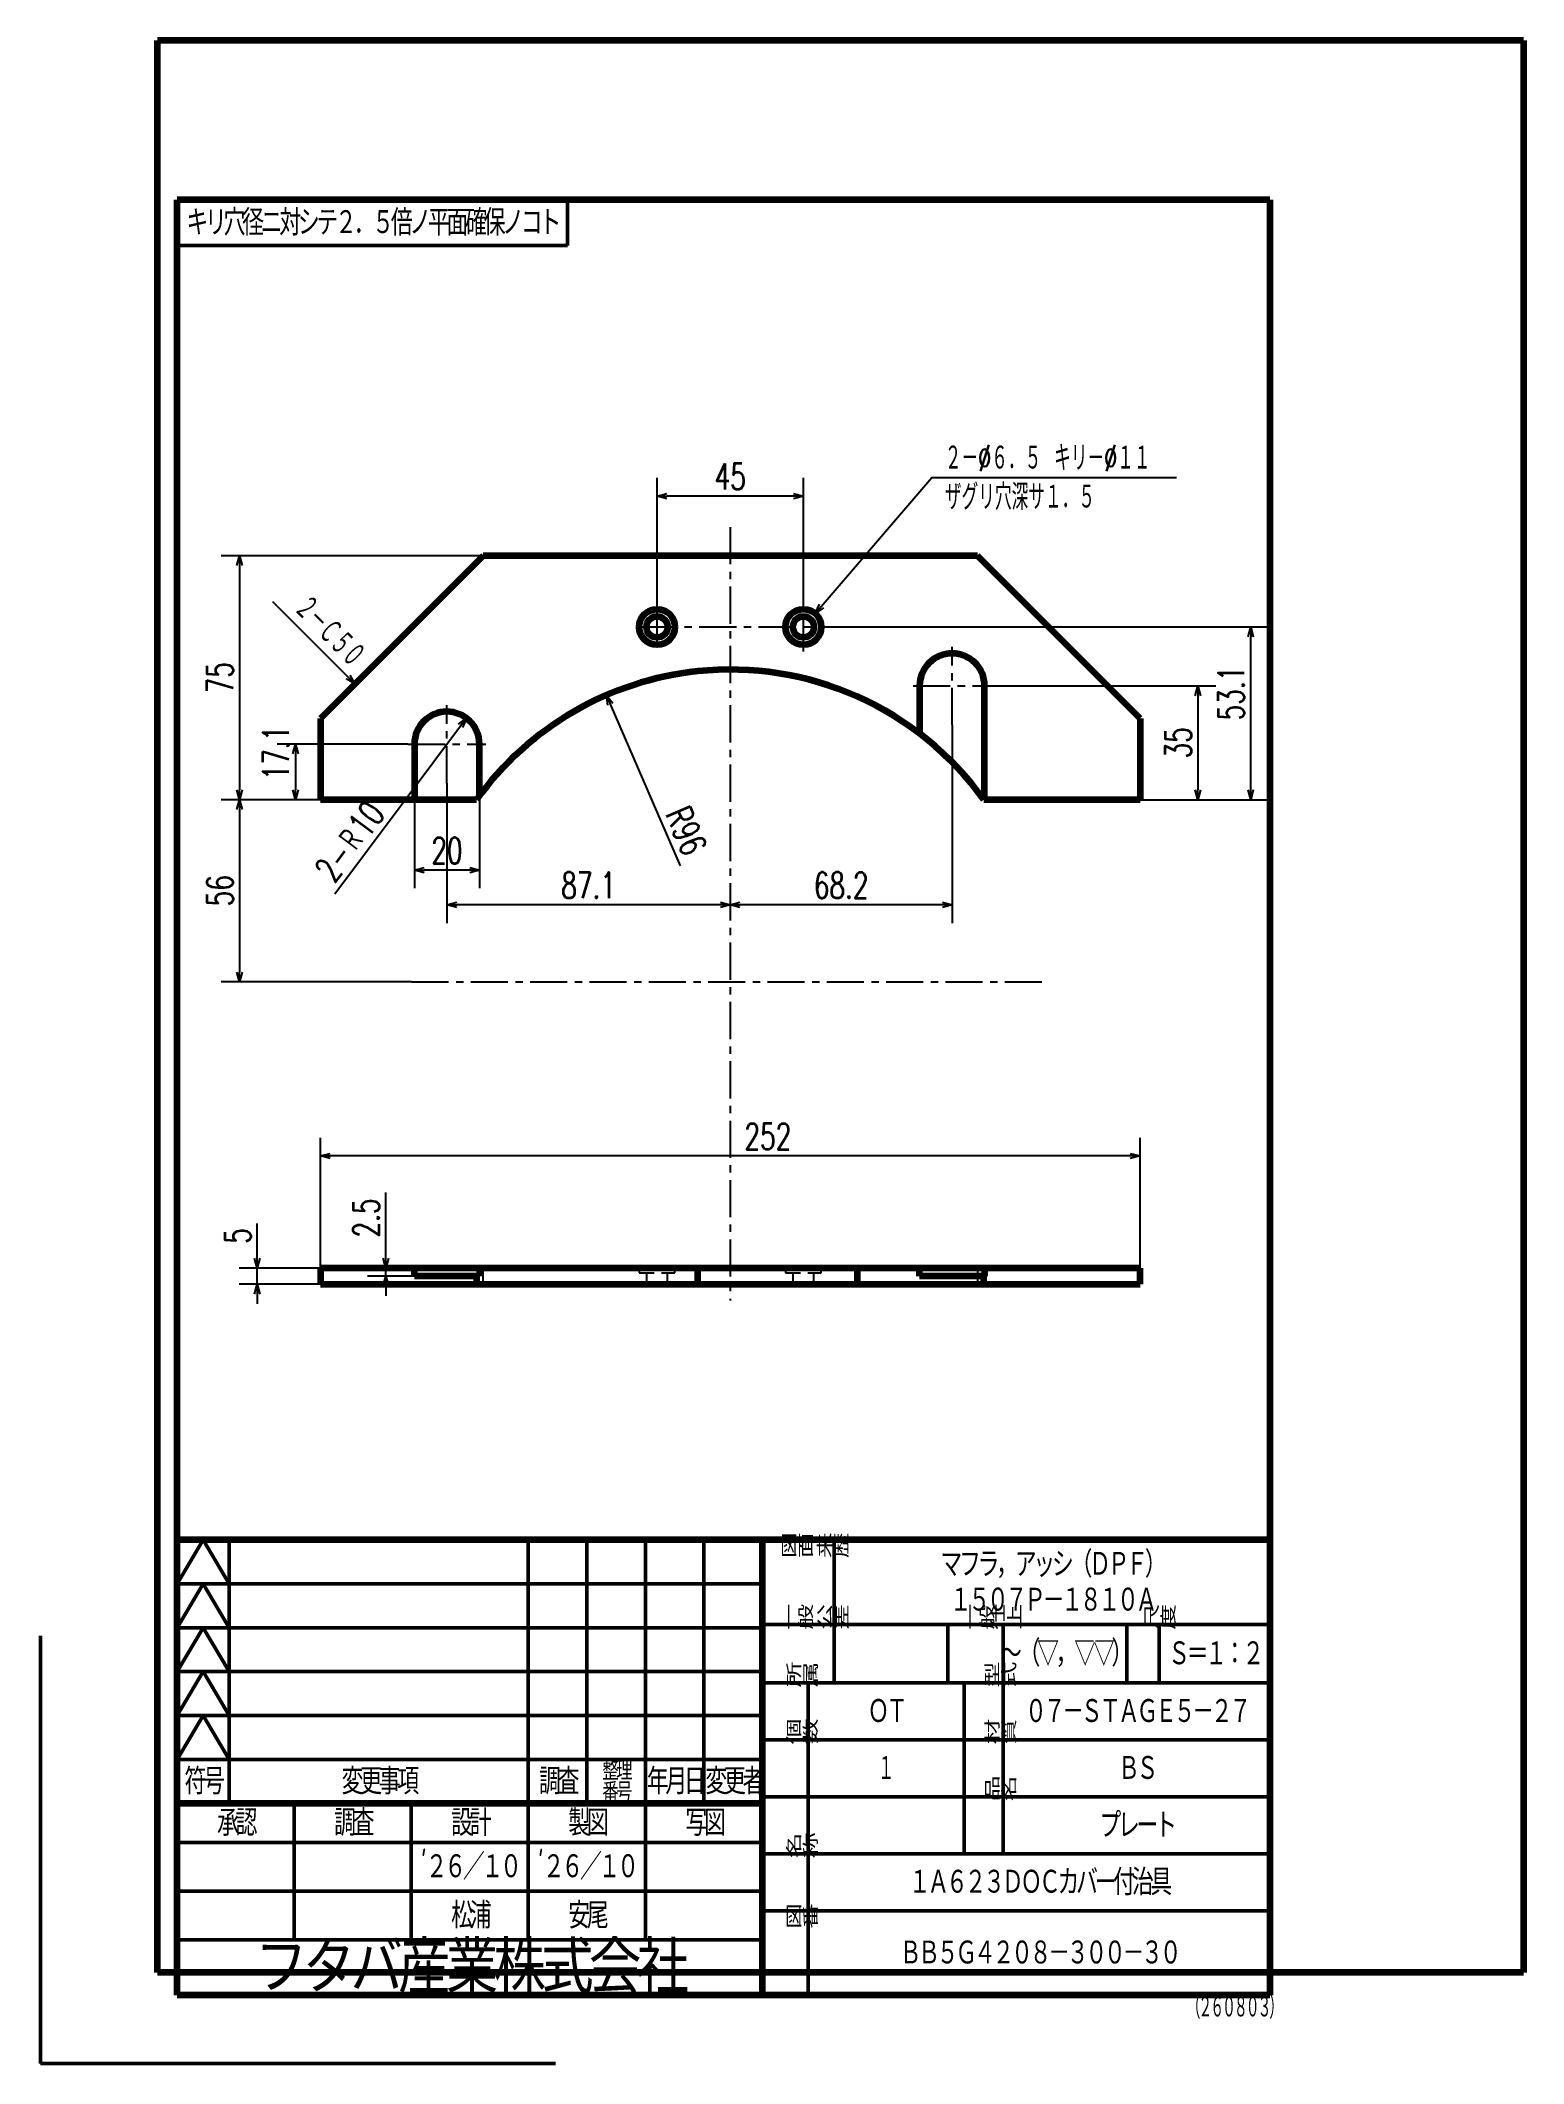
# Model space of a CAD drawing. Header units: millimetres. Extents: x 165 to 621, y -723 to -101.
import ezdxf

# ---------------------------------------------------------------- set-up
doc = ezdxf.new("R2010")
doc.units = ezdxf.units.MM
doc.header["$LTSCALE"] = 0.35916
doc.linetypes.add('CENTER', pattern=[50.8, 31.75, -6.35, 6.35, -6.35])
doc.linetypes.add('DASHED', pattern=[19.05, 12.7, -6.35])
doc.layers.add('NoLayerName_001', color=7, linetype='Continuous')
doc.layers.add('NoLayerName_003', color=7, linetype='Continuous')
doc.layers.add('SX_DraftLine', color=7, linetype='Continuous', plot=False)
doc.styles.add('@Standard', font='txt', dxfattribs={"bigfont": '@extfont2'})
doc.styles.get("Standard").update_dxf_attribs({"font": 'txt', "bigfont": 'extfont2'})
doc.dimstyles.get("Standard").update_dxf_attribs({"dimtxt": 2.5, "dimasz": 2.5, "dimexe": 1.25, "dimexo": 0.625, "dimtad": 1, "dimzin": 0, "dimdsep": 46, "dimtxsty": 'Standard', "dimcen": 2.5, "dimadec": 0, "dimazin": 0, "dimtfac": 0.75, "dimtmove": 0, "dimatfit": 3, "dimfxl": 1, "dimarcsym": 0})

# ---------------------------------------------------------------- blocks, each defined once
blk = doc.blocks.new('_OPEN30')
at = {"color": 0, "linetype": 'ByBlock', "lineweight": -2}
for p, q in [((-1, 0.267949), (0, 0)), ((0, 0), (-1, -0.267949)), ((0, 0), (-1, 0))]:
    blk.add_line(p, q, dxfattribs=at)
blk = doc.blocks.new('*D4')
at = {"layer": 'Defpoints', "color": 0}
for p in [(354.14, -241), (354.14, -275.98), (399.14, -273.73)]:
    blk.add_point(p, dxfattribs=at)
at = {"layer": 'NoLayerName_001', "color": 0, "linetype": 'Continuous', "lineweight": 25}
for p, q in [((354.14, -275.98), (354.14, -235.4)), ((399.14, -273.73), (399.14, -235.4)), ((396.14, -241), (357.14, -241))]:
    blk.add_line(p, q, dxfattribs=at)
at = {"layer": 'NoLayerName_001', "color": 0, "lineweight": 25, "xscale": 3, "yscale": 3, "zscale": 3, "rotation": 180}
blk.add_blockref('_OPEN30', (354.14, -241), dxfattribs=at)
at = {"layer": 'NoLayerName_001', "color": 0, "lineweight": 25, "xscale": 3, "yscale": 3, "zscale": 3}
blk.add_blockref('_OPEN30', (399.14, -241), dxfattribs=at)
at = {"layer": 'NoLayerName_001', "color": 0, "lineweight": 50, "insert": (376.64, -235), "char_height": 8, "attachment_point": 5}
blk.add_mtext('\\W0.700000;45', dxfattribs=at)
blk = doc.blocks.new('*D6')
at = {"layer": 'Defpoints', "color": 0}
for p in [(338.58, -302.19), (376.64, -390.33)]:
    blk.add_point(p, dxfattribs=at)
at = {"layer": 'NoLayerName_001', "color": 0, "linetype": 'Continuous', "lineweight": 25}
blk.add_line((339.77, -304.95), (361.25, -354.71), dxfattribs=at)
at = {"layer": 'NoLayerName_001', "color": 0, "lineweight": 25, "xscale": 3, "yscale": 3, "zscale": 3, "rotation": 113.356418527828}
blk.add_blockref('_OPEN30', (338.58, -302.19), dxfattribs=at)
at = {"layer": 'NoLayerName_001', "color": 0, "lineweight": 50, "insert": (363.12, -343.88), "char_height": 8, "attachment_point": 5, "rotation": 293.35642}
blk.add_mtext('\\W0.700000;R96', dxfattribs=at)
blk = doc.blocks.new('_NONE')
blk = doc.blocks.new('*D7')
at = {"layer": 'Defpoints', "color": 0}
for p in [(456.86, -299.37), (502.64, -334.33), (520.39, -334.33)]:
    blk.add_point(p, dxfattribs=at)
at = {"layer": 'NoLayerName_001', "color": 0, "linetype": 'Continuous', "lineweight": 25}
for p, q in [((456.86, -299.37), (525.99, -299.37)), ((520.39, -302.37), (520.39, -331.33)), ((502.64, -334.33), (525.99, -334.33))]:
    blk.add_line(p, q, dxfattribs=at)
at = {"layer": 'NoLayerName_001', "color": 0, "lineweight": 25, "xscale": 3, "yscale": 3, "zscale": 3}
for p, rotation in [((520.39, -299.37), 90), ((520.39, -334.33), 270)]:
    blk.add_blockref('_OPEN30', p, dxfattribs=dict(at, rotation=rotation))
at = {"layer": 'NoLayerName_001', "color": 0, "lineweight": 50, "insert": (514.39, -316.85), "char_height": 8, "attachment_point": 5, "rotation": 90}
blk.add_mtext('\\W0.700000;35', dxfattribs=at)
blk = doc.blocks.new('*D8')
at = {"layer": 'Defpoints', "color": 0}
for p in [(406.64, -281.23), (536.67, -281.23), (502.64, -334.33)]:
    blk.add_point(p, dxfattribs=at)
at = {"layer": 'NoLayerName_001', "color": 0, "linetype": 'Continuous', "lineweight": 25}
for p, q in [((406.64, -281.23), (542.27, -281.23)), ((536.67, -331.33), (536.67, -284.23)), ((502.64, -334.33), (542.27, -334.33))]:
    blk.add_line(p, q, dxfattribs=at)
at = {"layer": 'NoLayerName_001', "color": 0, "lineweight": 25, "xscale": 3, "yscale": 3, "zscale": 3}
for p, rotation in [((536.67, -281.23), 90), ((536.67, -334.33), 270)]:
    blk.add_blockref('_OPEN30', p, dxfattribs=dict(at, rotation=rotation))
at = {"layer": 'NoLayerName_001', "color": 0, "lineweight": 50, "insert": (530.67, -301.54), "char_height": 8, "attachment_point": 5, "rotation": 90}
blk.add_mtext('\\W0.700000;53.1', dxfattribs=at)
blk = doc.blocks.new('*D9')
at = {"layer": 'Defpoints', "color": 0}
for p in [(277.54, -317.24), (242.97, -334.33), (250.64, -334.33)]:
    blk.add_point(p, dxfattribs=at)
at = {"layer": 'NoLayerName_001', "color": 0, "linetype": 'Continuous', "lineweight": 25}
for p, q in [((277.54, -317.24), (237.37, -317.24)), ((242.97, -320.24), (242.97, -331.33)), ((250.64, -334.33), (237.37, -334.33))]:
    blk.add_line(p, q, dxfattribs=at)
at = {"layer": 'NoLayerName_001', "color": 0, "lineweight": 25, "xscale": 3, "yscale": 3, "zscale": 3}
for p, rotation in [((242.97, -317.24), 90), ((242.97, -334.33), 270)]:
    blk.add_blockref('_OPEN30', p, dxfattribs=dict(at, rotation=rotation))
at = {"layer": 'NoLayerName_001', "color": 0, "lineweight": 50, "insert": (236.97, -319.95), "char_height": 8, "attachment_point": 5, "rotation": 90}
blk.add_mtext('\\W0.700000;17.1', dxfattribs=at)
blk = doc.blocks.new('*D10')
at = {"layer": 'Defpoints', "color": 0}
for p in [(300.64, -259.33), (225.76, -334.33), (250.64, -334.33)]:
    blk.add_point(p, dxfattribs=at)
at = {"layer": 'NoLayerName_001', "color": 0, "linetype": 'Continuous', "lineweight": 25}
for p, q in [((300.64, -259.33), (220.16, -259.33)), ((225.76, -262.33), (225.76, -331.33)), ((250.64, -334.33), (220.16, -334.33))]:
    blk.add_line(p, q, dxfattribs=at)
at = {"layer": 'NoLayerName_001', "color": 0, "lineweight": 25, "xscale": 3, "yscale": 3, "zscale": 3}
for p, rotation in [((225.76, -259.33), 90), ((225.76, -334.33), 270)]:
    blk.add_blockref('_OPEN30', p, dxfattribs=dict(at, rotation=rotation))
at = {"layer": 'NoLayerName_001', "color": 0, "lineweight": 50, "insert": (219.76, -296.83), "char_height": 8, "attachment_point": 5, "rotation": 90}
blk.add_mtext('\\W0.700000;75', dxfattribs=at)
blk = doc.blocks.new('*D11')
at = {"layer": 'Defpoints', "color": 0}
for p in [(250.64, -334.33), (225.76, -390.33), (278.64, -390.33)]:
    blk.add_point(p, dxfattribs=at)
at = {"layer": 'NoLayerName_001', "color": 0, "linetype": 'Continuous', "lineweight": 25}
for p, q in [((250.64, -334.33), (220.16, -334.33)), ((225.76, -337.33), (225.76, -387.33)), ((278.64, -390.33), (220.16, -390.33))]:
    blk.add_line(p, q, dxfattribs=at)
at = {"layer": 'NoLayerName_001', "color": 0, "lineweight": 25, "xscale": 3, "yscale": 3, "zscale": 3}
for p, rotation in [((225.76, -334.33), 90), ((225.76, -390.33), 270)]:
    blk.add_blockref('_OPEN30', p, dxfattribs=dict(at, rotation=rotation))
at = {"layer": 'NoLayerName_001', "color": 0, "lineweight": 50, "insert": (219.76, -362.33), "char_height": 8, "attachment_point": 5, "rotation": 90}
blk.add_mtext('\\W0.700000;56', dxfattribs=at)
blk = doc.blocks.new('*D12')
at = {"layer": 'Defpoints', "color": 0}
for p in [(231.22, -478.33), (250.64, -478.33), (250.64, -483.33)]:
    blk.add_point(p, dxfattribs=at)
at = {"layer": 'NoLayerName_001', "color": 0, "linetype": 'Continuous', "lineweight": 25}
for p, q in [((231.22, -478.33), (231.22, -464.6)), ((231.22, -475.33), (231.22, -472.33)), ((250.64, -478.33), (225.62, -478.33)), ((231.22, -483.33), (231.22, -478.33)), ((250.64, -483.33), (225.62, -483.33)), ((231.22, -486.33), (231.22, -489.33))]:
    blk.add_line(p, q, dxfattribs=at)
at = {"layer": 'NoLayerName_001', "color": 0, "lineweight": 25, "xscale": 3, "yscale": 3, "zscale": 3}
for p, rotation in [((231.22, -478.33), 270), ((231.22, -483.33), 90)]:
    blk.add_blockref('_OPEN30', p, dxfattribs=dict(at, rotation=rotation))
at = {"layer": 'NoLayerName_001', "color": 0, "lineweight": 50, "insert": (225.22, -468.46), "char_height": 8, "attachment_point": 5, "rotation": 90}
blk.add_mtext('\\W0.700000;5', dxfattribs=at)
blk = doc.blocks.new('*D13')
at = {"layer": 'Defpoints', "color": 0}
for p in [(376.64, -250.57), (289.54, -329.24), (289.54, -366.66)]:
    blk.add_point(p, dxfattribs=at)
at = {"layer": 'NoLayerName_001', "color": 0, "linetype": 'Continuous', "lineweight": 25}
for p, q in [((289.54, -329.24), (289.54, -372.26)), ((373.64, -366.66), (292.54, -366.66))]:
    blk.add_line(p, q, dxfattribs=at)
at = {"layer": 'NoLayerName_001', "color": 0, "lineweight": 25, "xscale": 3, "yscale": 3, "zscale": 3, "rotation": 180}
blk.add_blockref('_OPEN30', (289.54, -366.66), dxfattribs=at)
at = {"layer": 'NoLayerName_001', "color": 0, "lineweight": 25, "xscale": 3, "yscale": 3, "zscale": 3}
blk.add_blockref('_OPEN30', (376.64, -366.66), dxfattribs=at)
at = {"layer": 'NoLayerName_001', "color": 0, "lineweight": 50, "insert": (333.09, -360.66), "char_height": 8, "attachment_point": 5}
blk.add_mtext('\\W0.700000;87.1', dxfattribs=at)
blk = doc.blocks.new('*D14')
at = {"layer": 'Defpoints', "color": 0}
for p in [(376.64, -250.57), (444.86, -311.37), (376.64, -366.66)]:
    blk.add_point(p, dxfattribs=at)
at = {"layer": 'NoLayerName_001', "color": 0, "linetype": 'Continuous', "lineweight": 25}
for p, q in [((444.86, -311.37), (444.86, -372.26)), ((441.86, -366.66), (379.64, -366.66))]:
    blk.add_line(p, q, dxfattribs=at)
at = {"layer": 'NoLayerName_001', "color": 0, "lineweight": 25, "xscale": 3, "yscale": 3, "zscale": 3, "rotation": 180}
blk.add_blockref('_OPEN30', (376.64, -366.66), dxfattribs=at)
at = {"layer": 'NoLayerName_001', "color": 0, "lineweight": 25, "xscale": 3, "yscale": 3, "zscale": 3}
blk.add_blockref('_OPEN30', (444.86, -366.66), dxfattribs=at)
at = {"layer": 'NoLayerName_001', "color": 0, "lineweight": 50, "insert": (410.75, -360.66), "char_height": 8, "attachment_point": 5}
blk.add_mtext('\\W0.700000;68.2', dxfattribs=at)
blk = doc.blocks.new('*D15')
at = {"layer": 'Defpoints', "color": 0}
for p in [(279.54, -334.33), (299.54, -333.13), (279.54, -355.98)]:
    blk.add_point(p, dxfattribs=at)
at = {"layer": 'NoLayerName_001', "color": 0, "linetype": 'Continuous', "lineweight": 25}
for p, q in [((279.54, -334.33), (279.54, -361.58)), ((299.54, -333.13), (299.54, -361.58)), ((296.54, -355.98), (282.54, -355.98))]:
    blk.add_line(p, q, dxfattribs=at)
at = {"layer": 'NoLayerName_001', "color": 0, "lineweight": 25, "xscale": 3, "yscale": 3, "zscale": 3, "rotation": 180}
blk.add_blockref('_OPEN30', (279.54, -355.98), dxfattribs=at)
at = {"layer": 'NoLayerName_001', "color": 0, "lineweight": 25, "xscale": 3, "yscale": 3, "zscale": 3}
blk.add_blockref('_OPEN30', (299.54, -355.98), dxfattribs=at)
at = {"layer": 'NoLayerName_001', "color": 0, "lineweight": 50, "insert": (289.54, -349.98), "char_height": 8, "attachment_point": 5}
blk.add_mtext('\\W0.700000;20', dxfattribs=at)
blk = doc.blocks.new('*D16')
at = {"layer": 'Defpoints', "color": 0}
for p in [(295.52, -309.23), (289.54, -317.24)]:
    blk.add_point(p, dxfattribs=at)
at = {"layer": 'NoLayerName_001', "color": 0, "linetype": 'Continuous', "lineweight": 25}
blk.add_line((295.52, -309.23), (255.06, -363.4), dxfattribs=at)
at = {"layer": 'NoLayerName_001', "color": 0, "lineweight": 25, "xscale": 3, "yscale": 3, "zscale": 3, "rotation": 53.24483844894325}
blk.add_blockref('_OPEN30', (295.52, -309.23), dxfattribs=at)
at = {"layer": 'NoLayerName_001', "color": 0, "lineweight": 50, "insert": (259.68, -347.19), "char_height": 8, "attachment_point": 5, "rotation": 53.24484}
blk.add_mtext('\\W0.700000;2-Ｒ10', dxfattribs=at)
blk = doc.blocks.new('*D17')
at = {"layer": 'Defpoints', "color": 0}
for p in [(250.64, -478.33), (270.73, -478.33), (279.54, -480.83)]:
    blk.add_point(p, dxfattribs=at)
at = {"layer": 'NoLayerName_001', "color": 0, "linetype": 'Continuous', "lineweight": 25}
for p, q in [((270.73, -478.33), (270.73, -455.06)), ((270.73, -475.33), (270.73, -472.33)), ((270.73, -480.83), (270.73, -478.33)), ((279.54, -480.83), (265.13, -480.83)), ((270.73, -483.83), (270.73, -486.83))]:
    blk.add_line(p, q, dxfattribs=at)
at = {"layer": 'NoLayerName_001', "color": 0, "lineweight": 25, "xscale": 3, "yscale": 3, "zscale": 3}
for p, rotation in [((270.73, -478.33), 270), ((270.73, -480.83), 90)]:
    blk.add_blockref('_OPEN30', p, dxfattribs=dict(at, rotation=rotation))
at = {"layer": 'NoLayerName_001', "color": 0, "lineweight": 50, "insert": (264.73, -462.93), "char_height": 8, "attachment_point": 5, "rotation": 90}
blk.add_mtext('\\W0.700000;2.5', dxfattribs=at)
blk = doc.blocks.new('DIM_0001')
at = {"layer": 'NoLayerName_001', "color": 7, "linetype": 'Continuous', "lineweight": 25}
for points in [[(0, 0), (35.9, 41.78), (111.1, 41.78)], [(2.56, 1.75), (0, 0), (1.35, 2.8)]]:
    blk.add_lwpolyline(points, dxfattribs=at)
at = {"layer": 'NoLayerName_001', "color": 7, "linetype": 'Continuous', "lineweight": 50, "width": 0.583333}
for s, p in [('２－%%c６．５', (39.9, 43.78)), ('キリ－%%c１１', (73.5, 43.78)), ('ザグリ穴深サ１．５', (39.9, 31.78))]:
    blk.add_text(s, height=8, dxfattribs=at).set_placement(p)
blk = doc.blocks.new('*D19')
at = {"layer": 'Defpoints', "color": 0}
for p in [(250.64, -443.87), (250.64, -478.33), (502.64, -483.33)]:
    blk.add_point(p, dxfattribs=at)
at = {"layer": 'NoLayerName_001', "color": 0, "linetype": 'Continuous', "lineweight": 25}
for p, q in [((250.64, -478.33), (250.64, -438.27)), ((502.64, -483.33), (502.64, -438.27)), ((499.64, -443.87), (253.64, -443.87))]:
    blk.add_line(p, q, dxfattribs=at)
at = {"layer": 'NoLayerName_001', "color": 0, "lineweight": 25, "xscale": 3, "yscale": 3, "zscale": 3, "rotation": 180}
blk.add_blockref('_OPEN30', (250.64, -443.87), dxfattribs=at)
at = {"layer": 'NoLayerName_001', "color": 0, "lineweight": 25, "xscale": 3, "yscale": 3, "zscale": 3}
blk.add_blockref('_OPEN30', (502.64, -443.87), dxfattribs=at)
at = {"layer": 'NoLayerName_001', "color": 0, "lineweight": 50, "insert": (388.21, -437.87), "char_height": 8, "attachment_point": 5}
blk.add_mtext('\\W0.700000;252', dxfattribs=at)
blk = doc.blocks.new('DIM_0002')
at = {"layer": 'NoLayerName_001', "color": 7, "linetype": 'Continuous', "lineweight": 25}
blk.add_line((25.22, 0), (0, 25.22), dxfattribs=at)
blk.add_lwpolyline([(23.67, 2.69), (25.22, 0), (22.53, 1.55)], dxfattribs=at)
at = {"layer": 'NoLayerName_001', "color": 7, "linetype": 'Continuous', "lineweight": 50, "width": 0.583333}
blk.add_text('２－Ｃ５０', height=8, rotation=314.99999, dxfattribs=at).set_placement((5.66, 22.39))
blk = doc.blocks.new('JZB_0001')
at = {"layer": 'NoLayerName_001', "color": 60, "linetype": 'Continuous', "lineweight": 100}
for p, q in [((0, 5), (0, 0)), ((252, 5), (0, 5)), ((28.9, 2.5), (28.9, 5)), ((48.9, 2.5), (28.9, 2.5)), ((48.03, 2.5), (48.03, 0)), ((48.9, 5), (48.9, 2.5)), ((116, 0), (116, 5)), ((165, 5), (165, 0)), ((184.22, 2.5), (184.22, 5)), ((204.22, 2.5), (184.22, 2.5)), ((203.97, 0), (203.97, 2.5)), ((204.22, 5), (204.22, 2.5)), ((252, 0), (252, 5)), ((0, 0), (252, 0))]:
    blk.add_line(p, q, dxfattribs=at)
at = {"layer": 'NoLayerName_001', "color": 60, "linetype": 'DASHED', "lineweight": 25}
for p, q in [((50, 0), (50, 5)), ((98, 5), (98, 3.5)), ((98, 3.5), (109, 3.5)), ((100.25, 3.5), (100.25, 0)), ((106.75, 0), (106.75, 3.5)), ((109, 3.5), (109, 5)), ((143, 5), (143, 3.5)), ((143, 3.5), (154, 3.5)), ((145.25, 3.5), (145.25, 0)), ((151.75, 0), (151.75, 3.5)), ((154, 3.5), (154, 5)), ((202, 5), (202, 0))]:
    blk.add_line(p, q, dxfattribs=at)
blk = doc.blocks.new('JZB_0002')
at = {"layer": 'NoLayerName_001', "color": 60, "linetype": 'Continuous', "lineweight": 100}
for p, q in [((50, 75), (0, 25)), ((202, 75), (50, 75)), ((252, 25), (202, 75)), ((165, 31.72), (165, 31.72)), ((184.22, 34.96), (184.22, 20.33)), ((204.22, 0), (204.22, 34.96)), ((0, 25), (0, 0)), ((252, 25), (252, 0)), ((28.9, 17.08), (28.9, 0)), ((48.9, 1.2), (48.9, 17.08)), ((48.03, 0), (0, 0)), ((252, 0), (203.97, 0))]:
    blk.add_line(p, q, dxfattribs=at)
for centre, radius in [((103.5, 53.1), 5.5), ((103.5, 53.1), 3.25), ((148.5, 53.1), 5.5), ((148.5, 53.1), 3.25)]:
    blk.add_circle(centre, radius, dxfattribs=at)
for centre, radius, start, end in [((194.22, 34.96), 10, 0, 180), ((126, -56), 96, 95.97916, 144.31467), ((126, -56), 96, 66.03052, 95.97886), ((126, -56), 96, 35.68533, 66.03084), ((38.9, 17.08), 10, 0, 180)]:
    blk.add_arc(centre, radius, start, end, dxfattribs=at)

msp = doc.modelspace()

# ---------------------------------------------------------------- linework, layer by layer
at = {"layer": 'NoLayerName_001', "color": 7, "linetype": 'Continuous', "lineweight": 50}
for p, q in [((326.56, -149.91), (326.56, -163.91)), ((326.56, -163.91), (206.56, -163.91))]:
    msp.add_line(p, q, dxfattribs=at)
at = {"layer": 'NoLayerName_001', "color": 8, "linetype": 'CENTER', "lineweight": 25}
for p, q in [((376.64, -250.57), (376.64, -488.33)), ((354.14, -286.48), (354.14, -275.98)), ((399.14, -288.73), (399.14, -273.73)), ((348.89, -281.23), (406.64, -281.23)), ((444.86, -311.37), (444.86, -287.37)), ((432.86, -299.37), (456.86, -299.37)), ((289.54, -329.24), (289.54, -305.24)), ((277.54, -317.24), (301.54, -317.24)), ((278.64, -390.33), (474.64, -390.33))]:
    msp.add_line(p, q, dxfattribs=at)
at = {"layer": 'NoLayerName_003', "color": 7, "linetype": 'Continuous', "lineweight": 100}
for p, q in [((206.56, -701.91), (206.56, -149.91)), ((542.56, -149.91), (206.56, -149.91)), ((542.56, -149.91), (542.56, -701.91)), ((542.56, -561.91), (206.56, -561.91)), ((386.56, -701.91), (386.56, -561.91)), ((386.56, -642.91), (206.56, -642.91)), ((542.56, -701.91), (206.56, -701.91))]:
    msp.add_line(p, q, dxfattribs=at)
at = {"layer": 'NoLayerName_003', "color": 7, "linetype": 'Continuous', "lineweight": 50}
for p, q in [((214.56, -561.91), (206.56, -575.41)), ((214.56, -561.91), (222.56, -575.41)), ((222.56, -642.91), (222.56, -561.91)), ((314.56, -684.91), (314.56, -561.91)), ((332.56, -642.91), (332.56, -561.91)), ((350.56, -642.91), (350.56, -561.91)), ((368.56, -642.91), (368.56, -561.91)), ((408.56, -605.91), (408.56, -561.91)), ((386.56, -575.41), (206.56, -575.41)), ((214.56, -575.41), (206.56, -588.91)), ((214.56, -575.41), (222.56, -588.91)), ((386.56, -588.91), (206.56, -588.91)), ((214.56, -588.91), (206.56, -602.41)), ((214.56, -588.91), (222.56, -602.41)), ((542.56, -587.91), (386.56, -587.91)), ((443.56, -605.91), (443.56, -587.91)), ((460.56, -658.41), (460.56, -587.91)), ((498.56, -587.91), (498.56, -605.91)), ((508.56, -587.91), (508.56, -605.91)), ((386.56, -602.41), (206.56, -602.41)), ((214.56, -602.41), (206.56, -615.91)), ((214.56, -602.41), (222.56, -615.91)), ((542.56, -605.91), (386.56, -605.91)), ((400.56, -701.91), (400.56, -605.91)), ((448.56, -658.41), (448.56, -605.91)), ((386.56, -615.91), (206.56, -615.91)), ((214.56, -615.91), (206.56, -629.41)), ((214.56, -615.91), (222.56, -629.41)), ((542.56, -623.41), (386.56, -623.41)), ((386.56, -629.41), (206.56, -629.41)), ((242.56, -684.91), (242.56, -642.91)), ((278.56, -684.91), (278.56, -642.91)), ((350.56, -684.91), (350.56, -642.91)), ((542.56, -640.91), (386.56, -640.91)), ((386.56, -654.91), (206.56, -654.91)), ((542.56, -658.41), (386.56, -658.41)), ((386.56, -669.91), (206.56, -669.91)), ((542.56, -675.91), (386.56, -675.91)), ((386.56, -684.91), (206.56, -684.91))]:
    msp.add_line(p, q, dxfattribs=at)
at = {"layer": 'SX_DraftLine', "color": 8, "linetype": 'Continuous', "lineweight": 100}
for p, q in [((200.56, -694.91), (200.56, -100.91)), ((620.56, -100.91), (200.56, -100.91)), ((620.56, -100.91), (620.56, -694.91)), ((620.56, -694.91), (200.56, -694.91))]:
    msp.add_line(p, q, dxfattribs=at)
at = {"layer": 'SX_DraftLine', "color": 8, "linetype": 'Continuous', "lineweight": 50}
for q in [(164.56, -591.44), (322.93, -722.91)]:
    msp.add_line((164.56, -722.91), q, dxfattribs=at)

# ---------------------------------------------------------------- block references
at = {"layer": 'NoLayerName_001', "color": 7, "linetype": 'Continuous', "lineweight": 25}
for name, p in [('DIM_0001', (402.72, -277.06)), ('DIM_0002', (236.02, -298.72))]:
    msp.add_blockref(name, p, dxfattribs=at)
at = {"layer": 'NoLayerName_001'}
for name, p in [('JZB_0002', (250.64, -334.33)), ('JZB_0001', (250.64, -483.33))]:
    msp.add_blockref(name, p, dxfattribs=at)

# ---------------------------------------------------------------- texts
at = {"layer": 'NoLayerName_001', "color": 7, "lineweight": 50, "attachment_point": 5}
for s, insert, char_height, width, line_spacing_factor in [('\\A1;\\W0.763763;\\T0.763763;キリ穴径ニ対シテ２．５倍ノ平面確保ノコト', (266.56, -156.91), 8, 155.8076, 0.6), ('\\A1;\\W0.763763;\\T0.763763;マフラ，アッシ（ＤＰＦ）\\P１５０７Ｐ－１８１０Ａ', (475.56, -574.91), 8, 93.4845, 0.825), ('\\A1;\\W0.763763;\\T0.763763;～（▽，▽▽）', (479.56, -596.91), 8, 54.5327, 0.6), ('\\A1;\\W0.763763;\\T0.763763;Ｓ＝１：２', (525.56, -596.91), 8, 38.9519, 0.6), ('\\A1;\\W0.763763;\\T0.763763;ＯＴ', (424.56, -614.66), 8, 15.5808, 0.6), ('\\A1;\\W0.763763;\\T0.763763;０７－ＳＴＡＧＥ５－２７', (501.56, -614.66), 8, 93.4845, 0.6), ('\\A1;\\W0.583333;１', (424.56, -632.16), 8, 5.95, 0.6), ('\\A1;\\W0.763763;\\T0.763763;ＢＳ', (501.56, -632.16), 8, 15.5808, 0.6), ('\\A1;\\W0.763763;\\T0.763763;プレート', (501.56, -649.66), 8, 31.1615, 0.6), ('\\A1;\\W0.763763;\\T0.763763;’２６／１０', (296.56, -662.41), 8, 46.7423, 0.6), ('\\A1;\\W0.763763;\\T0.763763;’２６／１０', (332.56, -662.41), 8, 46.7423, 0.6), ('\\A1;\\W0.763763;\\T0.763763;１Ａ６２３ＤＯＣカバー付治具', (471.56, -667.16), 8, 109.0653, 0.6), ('\\A1;\\W0.763763;\\T0.763763;松浦', (296.56, -677.41), 8, 15.5808, 0.6), ('\\A1;\\W0.763763;\\T0.763763;安尾', (332.56, -677.41), 8, 15.5808, 0.6), ('\\A1;\\W0.763763;\\T0.763763;ＢＢ５Ｇ４２０８－３００－３０', (471.56, -688.91), 8, 116.8557, 0.6), ('\\A1;\\W0.555556;\\T0.750000;（２６０８０３）', (531.49, -705.66), 7, 39.6667, 0.6)]:
    msp.add_mtext(s, dxfattribs=dict(at, insert=insert, char_height=char_height, width=width, line_spacing_factor=line_spacing_factor))
at = {"layer": 'NoLayerName_003', "color": 7, "lineweight": 25, "style": '@Standard', "width": 0.7}
for s, p in [('図面', (392.06, -567.24)), ('来歴', (403.06, -567.24)), ('一般', (392.06, -589.24)), ('公差', (403.06, -589.24)), ('一般', (447.81, -589.24)), ('仕上', (456.31, -589.24)), ('尺度', (503.56, -589.24)), ('所属', (393.56, -606.99)), ('型式', (454.56, -606.99)), ('個数', (393.56, -624.49)), ('材質', (454.56, -624.49)), ('品名', (454.56, -641.99)), ('名称', (393.56, -659.49)), ('図番', (393.56, -681.24))]:
    msp.add_text(s, height=6.667, dxfattribs=at).set_placement(p)
at = {"layer": 'NoLayerName_003', "color": 7, "lineweight": 25, "attachment_point": 5, "line_spacing_factor": 0.6}
for s, insert, char_height, width in [('\\A1;\\W0.763763;\\T0.763763;符号', (214.56, -636.16), 8, 15.5808), ('\\A1;\\W0.763763;\\T0.763763;変更事項', (268.56, -636.16), 8, 31.1615), ('\\A1;\\W0.763763;\\T0.763763;調査', (323.56, -636.16), 8, 15.5808), ('\\A1;\\W0.763763;\\T0.763763;整理', (341.56, -632.78), 6, 11.6856), ('\\A1;\\W0.763763;\\T0.763763;年月日', (359.56, -636.16), 8, 23.3711), ('\\A1;\\W0.763763;\\T0.763763;変更者', (377.56, -636.16), 8, 23.3711), ('\\A1;\\W0.763763;\\T0.763763;番号', (341.56, -639.53), 6, 11.6856), ('\\A1;\\W0.763763;\\T0.763763;承認', (224.56, -648.91), 8, 15.5808), ('\\A1;\\W0.763763;\\T0.763763;調査', (260.56, -648.91), 8, 15.5808), ('\\A1;\\W0.763763;\\T0.763763;設計', (296.56, -648.91), 8, 15.5808), ('\\A1;\\W0.763763;\\T0.763763;製図', (332.56, -648.91), 8, 15.5808), ('\\A1;\\W0.763763;\\T0.763763;写図', (368.56, -648.91), 8, 15.5808)]:
    msp.add_mtext(s, dxfattribs=dict(at, insert=insert, char_height=char_height, width=width))
at = {"layer": 'NoLayerName_003', "color": 7, "lineweight": 100, "insert": (296.56, -693.41), "char_height": 16, "width": 167.6031, "attachment_point": 5, "line_spacing_factor": 0.6}
msp.add_mtext('\\A1;\\W0.912871;\\T0.912871;フタバ産業株式会社', dxfattribs=at)

# ---------------------------------------------------------------- dimensions: what is measured, and where the dimension line sits
at = {"layer": 'NoLayerName_001', "color": 7, "linetype": 'Continuous', "lineweight": 50}
for base, p1, p2, angle, override, picture, middle in [((354.14, -241), (399.14, -273.73), (354.14, -275.98), 180, {"dimtxt": 8, "dimasz": 3, "dimexe": 5.6, "dimexo": 0, "dimgap": 2, "dimdec": 1, "dimzin": 8, "dimblk": 'OPEN30', "dimclrd": 0, "dimclre": 0, "dimclrt": 0, "dimtp": 0, "dimtm": 0, "dimlwd": 25, "dimlwe": 25}, '*D4', (376.64, -241)), ((289.54, -366.66), (376.64, -250.57), (289.54, -329.24), 180, {"dimtxt": 8, "dimasz": 3, "dimexe": 5.6, "dimexo": 0, "dimgap": 2, "dimdec": 1, "dimzin": 8, "dimblk": 'OPEN30', "dimse1": 1, "dimclrd": 0, "dimclre": 0, "dimclrt": 0, "dimtp": 0, "dimtm": 0, "dimlwd": 25, "dimlwe": 25}, '*D13', (333.09, -366.66)), ((376.64, -366.66), (444.86, -311.37), (376.64, -250.57), 180, {"dimtxt": 8, "dimasz": 3, "dimexe": 5.6, "dimexo": 0, "dimgap": 2, "dimdec": 1, "dimzin": 8, "dimblk": 'OPEN30', "dimse2": 1, "dimclrd": 0, "dimclre": 0, "dimclrt": 0, "dimtp": 0, "dimtm": 0, "dimlwd": 25, "dimlwe": 25}, '*D14', (410.75, -366.66)), ((225.76, -334.33), (300.64, -259.33), (250.64, -334.33), 270, {"dimtxt": 8, "dimasz": 3, "dimexe": 5.6, "dimexo": 0, "dimgap": 2, "dimdec": 1, "dimzin": 8, "dimblk": 'OPEN30', "dimclrd": 0, "dimclre": 0, "dimclrt": 0, "dimtp": 0, "dimtm": 0, "dimlwd": 25, "dimlwe": 25}, '*D10', (225.76, -296.83)), ((536.67, -281.23), (502.64, -334.33), (406.64, -281.23), 90, {"dimtxt": 8, "dimasz": 3, "dimexe": 5.6, "dimexo": 0, "dimgap": 2, "dimdec": 1, "dimzin": 8, "dimblk": 'OPEN30', "dimclrd": 0, "dimclre": 0, "dimclrt": 0, "dimtp": 0, "dimtm": 0, "dimlwd": 25, "dimlwe": 25}, '*D8', (536.67, -301.54)), ((520.39, -334.33), (456.86, -299.37), (502.64, -334.33), 270, {"dimtxt": 8, "dimasz": 3, "dimexe": 5.6, "dimexo": 0, "dimgap": 2, "dimdec": 1, "dimzin": 8, "dimblk": 'OPEN30', "dimclrd": 0, "dimclre": 0, "dimclrt": 0, "dimtp": 0, "dimtm": 0, "dimlwd": 25, "dimlwe": 25}, '*D7', (520.39, -316.85)), ((242.97, -334.33), (277.54, -317.24), (250.64, -334.33), 270, {"dimtxt": 8, "dimasz": 3, "dimexe": 5.6, "dimexo": 0, "dimgap": 2, "dimdec": 1, "dimzin": 8, "dimblk": 'OPEN30', "dimclrd": 0, "dimclre": 0, "dimclrt": 0, "dimtp": 0, "dimtm": 0, "dimlwd": 25, "dimlwe": 25}, '*D9', (242.97, -319.95)), ((225.76, -390.33), (250.64, -334.33), (278.64, -390.33), 270, {"dimtxt": 8, "dimasz": 3, "dimexe": 5.6, "dimexo": 0, "dimgap": 2, "dimdec": 1, "dimzin": 8, "dimblk": 'OPEN30', "dimclrd": 0, "dimclre": 0, "dimclrt": 0, "dimtp": 0, "dimtm": 0, "dimlwd": 25, "dimlwe": 25}, '*D11', (225.76, -362.33)), ((279.54, -355.98), (299.54, -333.13), (279.54, -334.33), 180, {"dimtxt": 8, "dimasz": 3, "dimexe": 5.6, "dimexo": 0, "dimgap": 2, "dimdec": 1, "dimzin": 8, "dimblk": 'OPEN30', "dimclrd": 0, "dimclre": 0, "dimclrt": 0, "dimtp": 0, "dimtm": 0, "dimlwd": 25, "dimlwe": 25}, '*D15', (289.54, -355.98)), ((250.64, -443.87), (502.64, -483.33), (250.64, -478.33), 180, {"dimtxt": 8, "dimasz": 3, "dimexe": 5.6, "dimexo": 0, "dimgap": 2, "dimdec": 1, "dimzin": 8, "dimblk": 'OPEN30', "dimclrd": 0, "dimclre": 0, "dimclrt": 0, "dimtp": 0, "dimtm": 0, "dimlwd": 25, "dimlwe": 25}, '*D19', (388.21, -443.87)), ((270.73, -478.33), (279.54, -480.83), (250.64, -478.33), 90, {"dimtxt": 8, "dimasz": 3, "dimexe": 5.6, "dimexo": 0, "dimgap": 2, "dimdec": 1, "dimzin": 8, "dimblk": 'OPEN30', "dimse2": 1, "dimclrd": 0, "dimclre": 0, "dimclrt": 0, "dimtp": 0, "dimtm": 0, "dimlwd": 25, "dimlwe": 25}, '*D17', (270.73, -462.93)), ((231.22, -478.33), (250.64, -483.33), (250.64, -478.33), 90, {"dimtxt": 8, "dimasz": 3, "dimexe": 5.6, "dimexo": 0, "dimgap": 2, "dimdec": 1, "dimzin": 8, "dimblk": 'OPEN30', "dimclrd": 0, "dimclre": 0, "dimclrt": 0, "dimtp": 0, "dimtm": 0, "dimlwd": 25, "dimlwe": 25}, '*D12', (231.22, -468.46))]:
    dim = msp.add_linear_dim(base=base, p1=p1, p2=p2, angle=angle, text='\\W0.700000;<>', dimstyle='Standard', override=override, dxfattribs=at)
    dim.commit()
    dim.dimension.update_dxf_attribs({"geometry": picture, "text_midpoint": middle, "dimtype": 160})
for center, mpoint, override, picture, middle in [((376.64, -390.33), (338.58, -302.19), {"dimtxt": 8, "dimasz": 3, "dimexe": 5.6, "dimexo": 0, "dimgap": 2, "dimdec": 1, "dimzin": 8, "dimblk1": 'NONE', "dimblk2": 'OPEN30', "dimsah": 1, "dimcen": 0, "dimse2": 1, "dimclrd": 0, "dimclre": 0, "dimclrt": 0, "dimtp": 0, "dimtm": 0, "dimlwd": 25, "dimlwe": 25}, '*D6', (357.61, -346.26)), ((289.54, -317.24), (295.52, -309.23), {"dimtxt": 8, "dimasz": 3, "dimexe": 5.6, "dimexo": 0, "dimgap": 2, "dimtad": 3, "dimdec": 1, "dimzin": 8, "dimpost": '2-Ｒ<>', "dimblk1": 'NONE', "dimblk2": 'OPEN30', "dimsah": 1, "dimcen": 0, "dimse2": 1, "dimclrd": 0, "dimclre": 0, "dimclrt": 0, "dimtp": 0, "dimtm": 0, "dimlwd": 25, "dimlwe": 25}, '*D16', (264.49, -350.78))]:
    dim = msp.add_radius_dim(center=center, mpoint=mpoint, text='\\W0.700000;<>', dimstyle='Standard', override=override, dxfattribs=at)
    dim.commit()
    dim.dimension.update_dxf_attribs({"geometry": picture, "text_midpoint": middle, "dimtype": 164})

doc.saveas('drawing.dxf')
